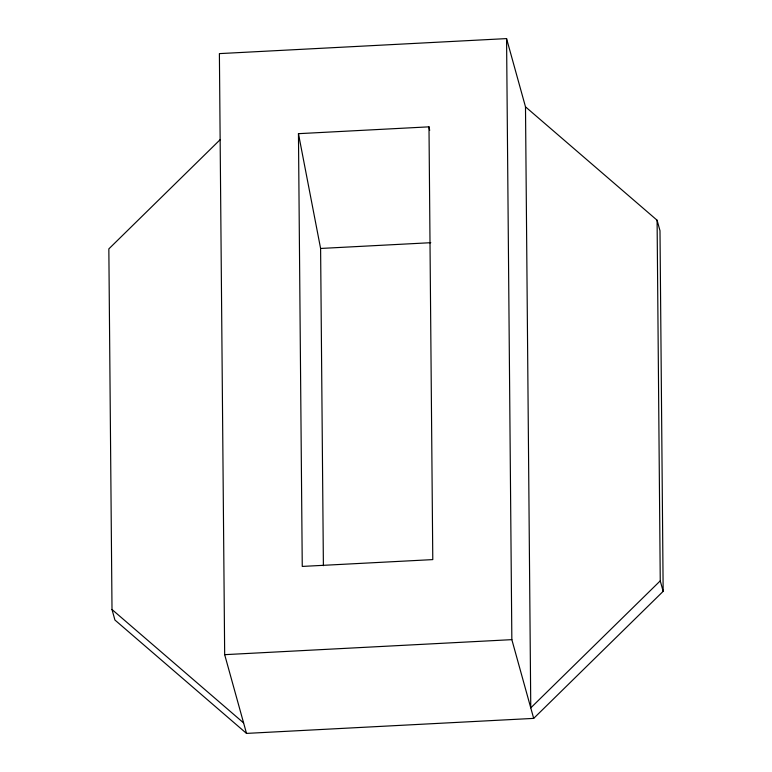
<?xml version="1.0" encoding="UTF-8"?>
<svg xmlns="http://www.w3.org/2000/svg" width="772" height="772" viewBox="0 0 772 772"><rect width="100%" height="100%" fill="white"/><g stroke="black" fill="none" stroke-linecap="round" stroke-linejoin="round"><path stroke-width="1.16" d="M220.31 139.52L108.842 248.883L112.008 609.513L114.912 620.012L246.509 733.4L533.684 718.385L663.158 591.352L659.992 230.722L657.088 220.223L525.491 106.835L506.567 38.6L219.393 53.615L224.671 654.666L246.509 733.4M657.088 220.223L660.253 580.853L530.769 707.885L525.491 106.835M428.991 126.84L432.783 559.603L302.257 566.426L298.455 133.672L428.991 126.84L429.676 130.391M298.455 133.672L320.602 248.459L430.786 242.697M224.671 654.666L511.846 639.65L533.684 718.385M112.008 609.513L243.595 722.901M660.253 580.853L663.158 591.352M506.567 38.6L511.846 639.65M320.602 248.459L323.391 565.673"/></g></svg>
